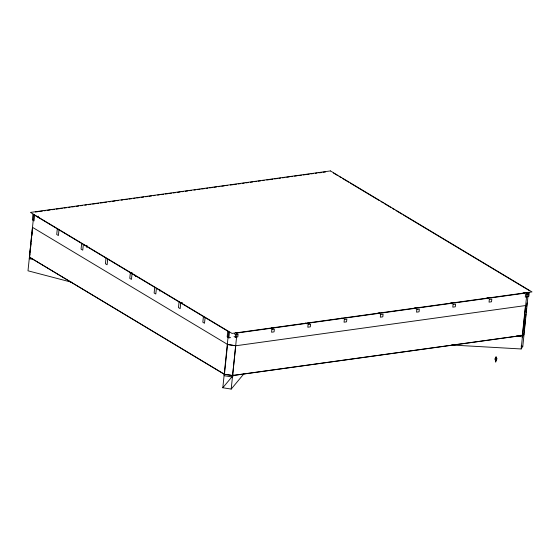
<?xml version="1.0" encoding="UTF-8"?>
<svg xmlns="http://www.w3.org/2000/svg" width="560" height="560" viewBox="0 0 560 560"><rect width="100%" height="100%" fill="white"/><g stroke="black" fill="none" stroke-linecap="round" stroke-linejoin="round"><path stroke-width="0.84" d="M495.264 359.464L495.565 358.183M495.873 359.828L495.488 361.963L495.243 358.316C497.322 355.537 496.615 362.677 496.573 358.211M495.453 359.366L496.419 359.492L496.055 360.759M33.796 214.732L28 270.802L71.12 282.107M32.459 230.027L32.725 227.472L227.542 344.421L224.462 374.234L29.645 257.278L29.995 253.876M30.17 252.168L30.527 248.766M30.702 247.058L31.052 243.656M31.318 241.101L31.668 237.692M31.843 235.991L32.2 232.582M34.636 215.236L34.048 220.913L32.368 219.905L32.956 214.221L229.453 332.185L228.865 337.862L230.594 337.624M38.115 217.441L38.248 216.118M57.302 228.844L56.721 234.521L58.401 235.529L58.989 229.852M81.655 243.46L81.067 249.137L82.754 250.152L83.342 244.475M86.751 247.345L86.954 245.357M106.008 258.083L105.42 263.76L107.107 264.768L107.695 259.091M132.041 273.707L131.46 279.391L129.773 278.376L130.361 272.699L132.09 272.461M135.45 276.584L135.59 275.254M154.714 287.315L154.126 292.999L155.806 294.007L156.394 288.33M159.803 291.2L159.943 289.877M179.067 301.938L178.479 307.615L180.159 308.623L180.747 302.946L182.476 302.708M203.413 316.554L202.832 322.231L204.512 323.246L205.1 317.569M227.766 331.177L227.178 336.854L228.865 337.862M243.95 373.772L231.196 389.081L222.817 387.758L228.613 331.681M235.592 334.586L238.098 334.236L237.825 336.889L235.319 337.239L235.592 334.586L234.332 333.83M231.196 389.081L236.992 333.011L526.96 292.887L521.164 348.964L451.549 345.002M321.342 172.641L318.759 172.816M325.388 172.081L322.98 172.228M496.377 357.651L495.859 357.063L496.3 357.721M520.884 335.209L522.557 335.475L232.589 375.592L235.711 345.716L227.29 344.456L235.669 345.786L525.469 305.564L522.347 335.44L524.202 332.759L524.258 330.169M524.433 328.468L525.399 319.102M525.539 317.464L525.931 313.985M526.106 312.284L526.547 308.028M526.68 306.39L527.072 302.918M528.066 294.119L527.793 296.772L525.287 297.115L525.56 294.462L528.066 294.119L526.806 293.363M521.164 348.964L522.809 346.248L527.989 296.135M528.164 294.434L528.339 292.726M529.277 292.299L528.857 296.359L527.128 296.597M496.342 357.427L496.3 356.909L495.859 357.063M495.243 358.316L495.054 359.394M233.674 374.976L232.442 377.013L224.063 375.683M524.055 334.18L522.41 336.896L516.544 335.965M495.859 361.942L495.992 360.71M222.817 387.758L232.246 376.439M496.937 358.33L496.419 359.492M35.441 212.016L38.038 211.652M39.774 211.414L42.371 211.057M44.107 210.812L45.836 210.574M47.572 210.336L50.169 209.979M51.905 209.734L54.502 209.377M56.231 209.139L62.3 208.299M64.029 208.061L66.633 207.697M68.362 207.459L70.098 207.221M71.827 206.976L74.431 206.619M76.16 206.381L78.764 206.017M80.493 205.779L82.229 205.541M84.826 205.184L86.562 204.939M88.291 204.701L90.888 204.344M92.624 204.099L95.221 203.742M96.957 203.504L98.686 203.266M100.422 203.021L103.019 202.664M104.755 202.426L106.484 202.181M109.088 201.824L110.817 201.586M112.553 201.348L115.15 200.984M116.886 200.746L118.615 200.508M121.219 200.144L122.948 199.906M124.684 199.668L127.281 199.304M129.017 199.066L131.614 198.709M133.343 198.471L135.079 198.226M136.808 197.988L139.412 197.631M141.141 197.386L143.745 197.029M145.474 196.791L147.21 196.553M148.939 196.308L151.543 195.951M153.272 195.713L155.008 195.468M157.605 195.111L159.341 194.873M161.07 194.635L163.674 194.271M165.403 194.033L168 193.676M169.736 193.431L171.472 193.193M173.201 192.955L175.798 192.591M177.534 192.353L180.131 191.996M181.867 191.758L183.596 191.513M185.332 191.275L187.929 190.918M189.665 190.673L191.394 190.435M193.998 190.078L195.727 189.84M197.463 189.595L200.06 189.238M201.796 189L204.393 188.636M206.129 188.398L207.858 188.16M209.594 187.922L212.191 187.558M213.92 187.32L216.524 186.963M218.253 186.718L219.989 186.48M221.718 186.242L224.322 185.878M226.051 185.64L227.787 185.402M230.384 185.045L236.453 184.205M238.182 183.96L240.786 183.603M242.515 183.365L244.251 183.12M245.98 182.882L248.584 182.525M250.313 182.287L252.91 181.923M254.646 181.685L256.375 181.447M258.111 181.202L260.708 180.845M262.444 180.607L264.173 180.369M266.777 180.005L272.839 179.165M274.575 178.927L277.172 178.57M278.908 178.325L280.637 178.087M282.373 177.849L284.97 177.492M286.706 177.247L289.303 176.89M291.032 176.652L292.768 176.407M294.504 176.169L297.101 175.812M298.83 175.574L301.434 175.21M303.163 174.972L309.232 174.132M310.961 173.894L313.565 173.53M315.294 173.292L317.03 173.054M224.462 374.234L232.631 375.529L224.21 374.269L29.645 257.278M379.722 312.781L378.049 313.012L379.316 313.768M415.968 307.762L414.295 307.993L415.562 308.749M452.214 302.75L450.541 302.981L451.808 303.737M488.46 297.731L486.787 297.962L488.054 298.725M524.706 292.719L523.033 292.95L524.3 293.706M233.289 375.375L522.389 335.377M521.066 346.15L522.809 346.248M32.473 227.507L29.393 257.313M29.246 258.734L33.439 259.399M235.312 332.745L236.992 333.011M333.508 173.054L337.533 175.469M339.031 176.372L341.278 177.723M342.776 178.619L348.775 182.217M350.273 183.12L379.498 200.662M380.996 201.558L383.334 202.965M384.741 203.812L390.733 207.41M392.231 208.306L394.478 209.657M395.976 210.56L401.975 214.158M403.473 215.054L527.856 289.723M528.325 290.003L529.445 290.682M341.803 318.024L343.07 318.78M308.063 322.693L309.33 323.449M305.557 323.036L306.824 323.799M271.817 327.705L273.084 328.468M234.052 336.476L235.319 337.239M271.838 329.567L271.565 332.22L274.071 331.877L274.344 329.224L271.838 329.567M308.084 324.555L307.811 327.208L310.317 326.858L310.59 324.205L308.084 324.555M344.33 319.543L344.057 322.189L346.563 321.846L346.836 319.193L344.33 319.543M380.576 314.524L380.303 317.177L382.809 316.827L383.082 314.181L380.576 314.524M416.822 309.512L416.549 312.158L419.055 311.815L419.328 309.162L416.822 309.512M453.068 304.493L452.795 307.146L455.301 306.796L455.574 304.15L453.068 304.493M489.314 299.481L489.041 302.134L491.547 301.784L491.82 299.131L489.314 299.481M330.449 170.919L30.457 212.422L232.008 333.417L532 291.914L330.449 170.919"/></g></svg>
